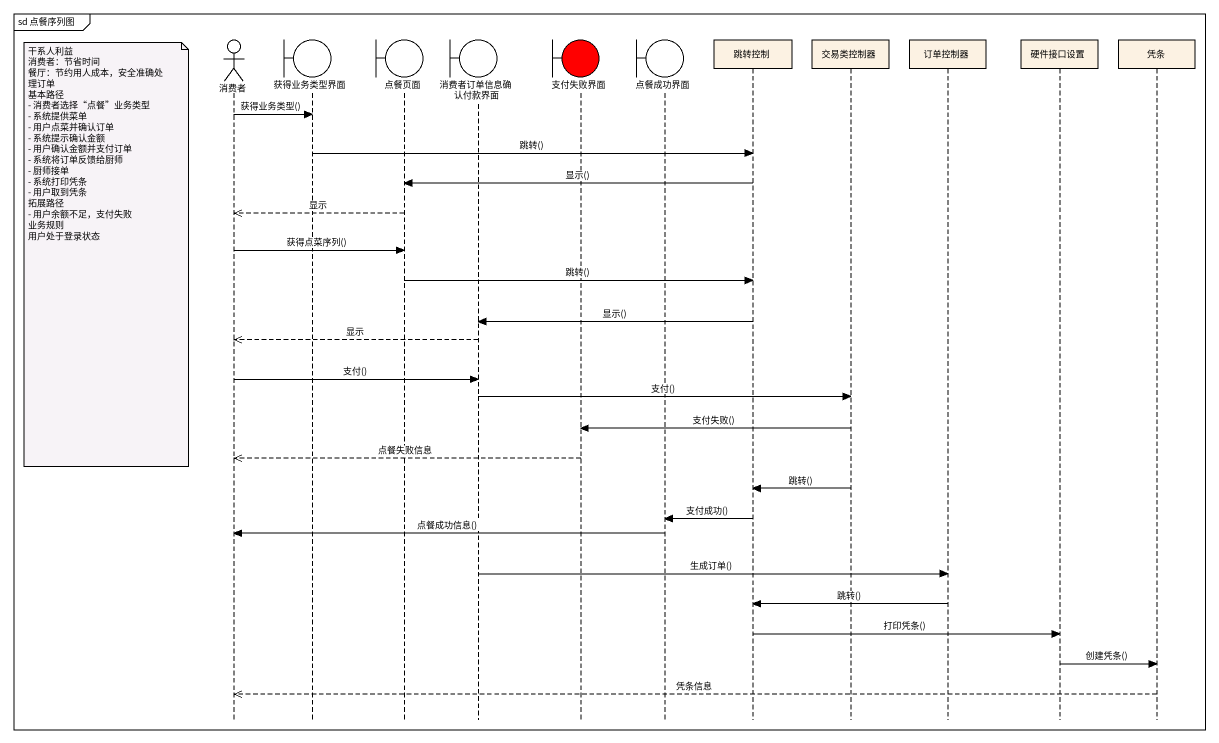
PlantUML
@startuml
mainframe sd 点餐序列图
hide footbox
actor 消费者
boundary 获得业务类型界面
boundary 点餐页面
boundary 消费者订单信息确认付款界面
boundary 支付失败界面 #FF0000
boundary 点餐成功界面
participant 跳转控制
participant 交易类控制器
participant 订单控制器
participant 硬件接口设置
participant 凭条

消费者 -> 获得业务类型界面 : 获得业务类型()
获得业务类型界面 -> 跳转控制 : 跳转()
跳转控制 -> 点餐页面 : 显示()
点餐页面 -->> 消费者 : 显示
消费者 -> 点餐页面 : 获得点菜序列()
note left of 消费者
  干系人利益
  消费者：节省时间
  餐厅：节约用人成本，安全准确处理订单
  基本路径
  - 消费者选择“点餐”业务类型
  - 系统提供菜单
  - 用户点菜并确认订单
  - 系统提示确认金额
  - 用户确认金额并支付订单
  - 系统将订单反馈给厨师
  - 厨师接单
  - 系统打印凭条
  - 用户取到凭条
  拓展路径
  - 用户余额不足，支付失败
  业务规则
  用户处于登录状态
end note
点餐页面 -> 跳转控制 : 跳转()
跳转控制 -> 消费者订单信息确认付款界面 : 显示()
消费者订单信息确认付款界面 -->> 消费者 : 显示
消费者 -> 消费者订单信息确认付款界面 : 支付()
消费者订单信息确认付款界面 -> 交易类控制器 : 支付()
交易类控制器 -> 支付失败界面 : 支付失败()
支付失败界面 -->> 消费者 : 点餐失败信息
交易类控制器 -> 跳转控制 : 跳转()
跳转控制 -> 点餐成功界面 : 支付成功()
点餐成功界面 -> 消费者 : 点餐成功信息()
消费者订单信息确认付款界面 -> 订单控制器 : 生成订单()
订单控制器 -> 跳转控制 : 跳转()
跳转控制 -> 硬件接口设置 : 打印凭条()
硬件接口设置 -> 凭条 : 创建凭条()
凭条 -->> 消费者 : 凭条信息
@enduml
